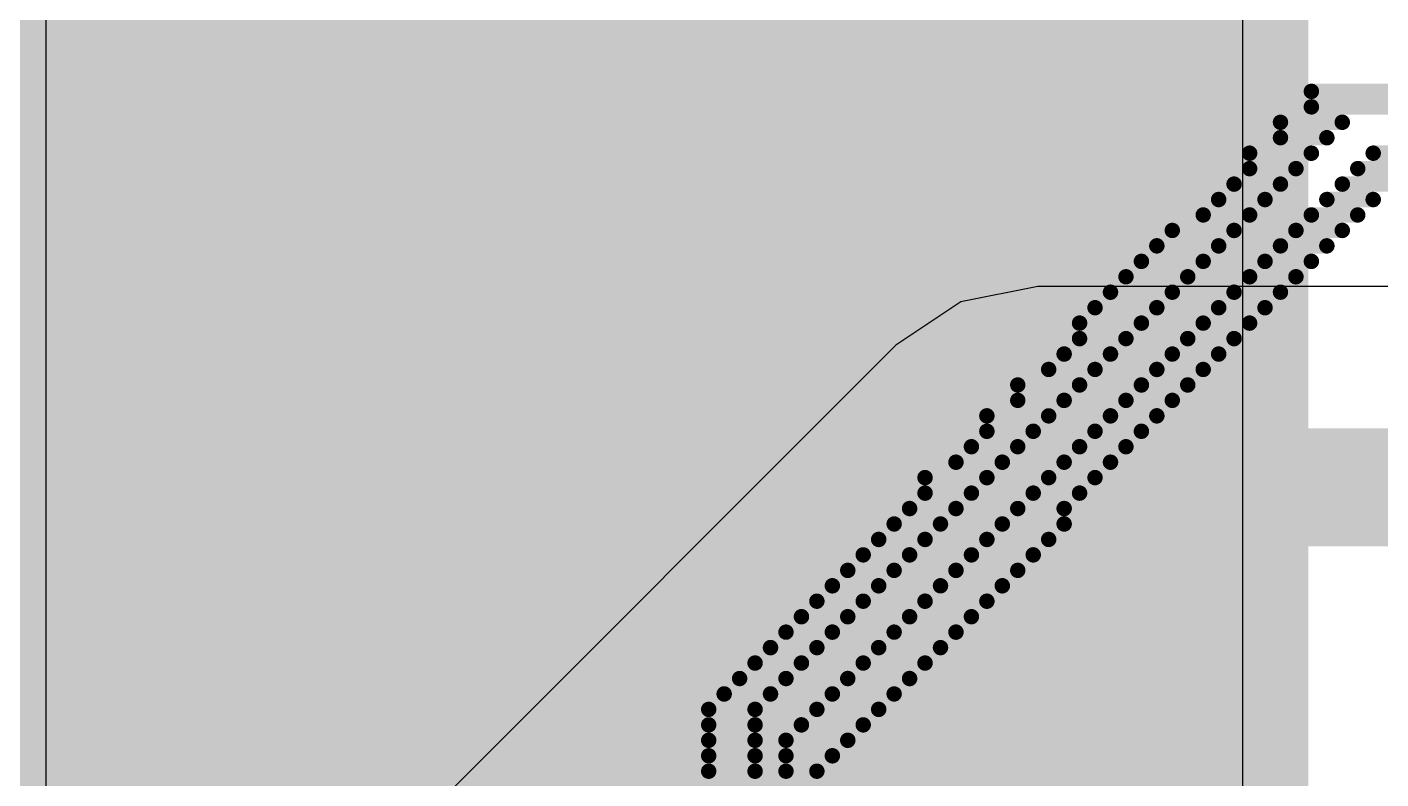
# Model space of a CAD drawing. Header units: inches. Extents: x -8 to 386, y -12 to 64.
# Drawn here: x 10.405 to 12.152, y 5.059 to 6.03 of the extents above; entities that cross this region are included whole.
import ezdxf

# ---------------------------------------------------------------- set-up
doc = ezdxf.new("R2010")
doc.units = ezdxf.units.IN
for name, color, linetype in [('Board_outline', 216, 'Continuous'), ('Bottom Layer', 5, 'Continuous'), ('Bottom Overlay', 54, 'Continuous'), ('Top Layer', 1, 'Continuous'), ('Top Paste', 8, 'Continuous'), ('Top Solder', 216, 'Continuous')]:
    doc.layers.add(name, color=color, linetype=linetype)

msp = doc.modelspace()

# ---------------------------------------------------------------- hatches: boundary and pattern name
at = {"layer": 'Top Layer'}
msp.add_hatch(color=1, dxfattribs=at).paths.add_polyline_path([(11.957, 4.4768), (4.807, 4.4768), (4.807, 11.6268), (11.957, 11.6268)])
at = {"layer": 'Top Paste'}
msp.add_hatch(color=8, dxfattribs=at).paths.add_polyline_path([(11.957, 4.4768), (4.807, 4.4768), (4.807, 11.6268), (11.957, 11.6268)])
at = {"layer": 'Top Solder'}
msp.add_hatch(color=216, dxfattribs=at).paths.add_polyline_path([(12.0586, 4.3752), (4.7054, 4.3752), (4.7054, 11.7284), (12.0586, 11.7284)])

# ---------------------------------------------------------------- linework, layer by layer
at = {"layer": 'Board_outline'}
msp.add_lwpolyline([(37.5368, 13.3604, 0.254, 0.254, 1), (-7.4632, 13.3604, 0.254, 0.254, 1)], format="xyseb", close=True, dxfattribs=at)
at = {"layer": 'Bottom Layer'}
for p, q in [((10.4299, 4.0215), (10.4299, 11.7015)), ((11.7096, 5.6948), (11.6105, 5.6751)), ((13.6111, 5.6948), (11.7096, 5.6948)), ((11.6105, 5.6751), (11.5265, 5.619)), ((11.5265, 5.619), (10.8659, 4.9583))]:
    msp.add_line(p, q, dxfattribs=at)
for points in [[(11.049, 4.7752, 0.1524, 0.1524, 0), (11.7096, 5.4358, 0.1524, 0.1524, 0)], [(11.7096, 5.4358, 0.1524, 0.1524, 0), (14.021, 5.4358, 0.1524, 0.1524, 0)]]:
    msp.add_lwpolyline(points, format="xyseb", dxfattribs=at)
msp.add_lwpolyline([(11.6715, 5.4358, 0.0762, 0.0762, 1), (11.7477, 5.4358, 0.0762, 0.0762, 1)], format="xyseb", close=True, dxfattribs=at)
msp.add_lwpolyline([(11.6715, 5.4358, 0.0762, 0.0762, 1), (11.7477, 5.4358, 0.0762, 0.0762, 1)], format="xyseb", close=True, dxfattribs=at)
at = {"layer": 'Bottom Overlay'}
for points in [[(12.0626, 5.9467, 0.0199, 0.0199, 0), (12.9998, 5.9467, 0.0199, 0.0199, 0)], [(12.0626, 5.9267, 0.0199, 0.0199, 0), (13.0198, 5.9267, 0.0199, 0.0199, 0)], [(12.0227, 5.9068, 0.0199, 0.0199, 0), (12.1025, 5.9068, 0.0199, 0.0199, 0)], [(12.0227, 5.8869, 0.0199, 0.0199, 0), (12.0826, 5.8869, 0.0199, 0.0199, 0)], [(11.9829, 5.8669, 0.0199, 0.0199, 0), (12.0626, 5.8669, 0.0199, 0.0199, 0)], [(12.1424, 5.8669, 0.0199, 0.0199, 0), (12.94, 5.8669, 0.0199, 0.0199, 0)], [(11.9829, 5.847, 0.0199, 0.0199, 0), (12.0427, 5.847, 0.0199, 0.0199, 0)], [(12.1224, 5.847, 0.0199, 0.0199, 0), (12.9599, 5.847, 0.0199, 0.0199, 0)], [(11.9629, 5.827, 0.0199, 0.0199, 0), (12.0227, 5.827, 0.0199, 0.0199, 0)], [(12.1025, 5.827, 0.0199, 0.0199, 0), (12.1623, 5.827, 0.0199, 0.0199, 0)], [(11.943, 5.8071, 0.0199, 0.0199, 0), (12.0028, 5.8071, 0.0199, 0.0199, 0)], [(12.0826, 5.8071, 0.0199, 0.0199, 0), (12.1424, 5.8071, 0.0199, 0.0199, 0)], [(11.923, 5.7872, 0.0199, 0.0199, 0), (11.9829, 5.7872, 0.0199, 0.0199, 0)], [(12.0626, 5.7872, 0.0199, 0.0199, 0), (12.1224, 5.7872, 0.0199, 0.0199, 0)], [(11.8832, 5.7672, 0.0199, 0.0199, 0), (11.9629, 5.7672, 0.0199, 0.0199, 0)], [(12.0427, 5.7672, 0.0199, 0.0199, 0), (12.1025, 5.7672, 0.0199, 0.0199, 0)], [(11.8632, 5.7473, 0.0199, 0.0199, 0), (11.943, 5.7473, 0.0199, 0.0199, 0)], [(12.0227, 5.7473, 0.0199, 0.0199, 0), (12.0826, 5.7473, 0.0199, 0.0199, 0)], [(11.8433, 5.7273, 0.0199, 0.0199, 0), (11.923, 5.7273, 0.0199, 0.0199, 0)], [(12.0028, 5.7273, 0.0199, 0.0199, 0), (12.0626, 5.7273, 0.0199, 0.0199, 0)], [(11.8233, 5.7074, 0.0199, 0.0199, 0), (11.9031, 5.7074, 0.0199, 0.0199, 0)], [(11.9829, 5.7074, 0.0199, 0.0199, 0), (12.0427, 5.7074, 0.0199, 0.0199, 0)], [(11.8034, 5.6875, 0.0199, 0.0199, 0), (11.8832, 5.6875, 0.0199, 0.0199, 0)], [(11.9629, 5.6875, 0.0199, 0.0199, 0), (12.0227, 5.6875, 0.0199, 0.0199, 0)], [(11.7835, 5.6675, 0.0199, 0.0199, 0), (11.8632, 5.6675, 0.0199, 0.0199, 0)], [(11.943, 5.6675, 0.0199, 0.0199, 0), (12.0028, 5.6675, 0.0199, 0.0199, 0)], [(11.7635, 5.6476, 0.0199, 0.0199, 0), (11.8433, 5.6476, 0.0199, 0.0199, 0)], [(11.923, 5.6476, 0.0199, 0.0199, 0), (11.9829, 5.6476, 0.0199, 0.0199, 0)], [(11.7635, 5.6276, 0.0199, 0.0199, 0), (11.8233, 5.6276, 0.0199, 0.0199, 0)], [(11.9031, 5.6276, 0.0199, 0.0199, 0), (11.9629, 5.6276, 0.0199, 0.0199, 0)], [(11.7436, 5.6077, 0.0199, 0.0199, 0), (11.8034, 5.6077, 0.0199, 0.0199, 0)], [(11.8832, 5.6077, 0.0199, 0.0199, 0), (11.943, 5.6077, 0.0199, 0.0199, 0)], [(11.7236, 5.5878, 0.0199, 0.0199, 0), (11.7835, 5.5878, 0.0199, 0.0199, 0)], [(11.8632, 5.5878, 0.0199, 0.0199, 0), (11.923, 5.5878, 0.0199, 0.0199, 0)], [(11.6838, 5.5678, 0.0199, 0.0199, 0), (11.7635, 5.5678, 0.0199, 0.0199, 0)], [(11.8433, 5.5678, 0.0199, 0.0199, 0), (11.9031, 5.5678, 0.0199, 0.0199, 0)], [(11.6838, 5.5479, 0.0199, 0.0199, 0), (11.7436, 5.5479, 0.0199, 0.0199, 0)], [(11.8233, 5.5479, 0.0199, 0.0199, 0), (11.8832, 5.5479, 0.0199, 0.0199, 0)], [(11.6439, 5.5279, 0.0199, 0.0199, 0), (11.7236, 5.5279, 0.0199, 0.0199, 0)], [(11.8034, 5.5279, 0.0199, 0.0199, 0), (11.8632, 5.5279, 0.0199, 0.0199, 0)], [(11.6439, 5.508, 0.0199, 0.0199, 0), (11.7037, 5.508, 0.0199, 0.0199, 0)], [(11.7835, 5.508, 0.0199, 0.0199, 0), (11.8433, 5.508, 0.0199, 0.0199, 0)], [(11.6239, 5.4881, 0.0199, 0.0199, 0), (11.6838, 5.4881, 0.0199, 0.0199, 0)], [(11.7635, 5.4881, 0.0199, 0.0199, 0), (11.8233, 5.4881, 0.0199, 0.0199, 0)], [(11.604, 5.4681, 0.0199, 0.0199, 0), (11.6638, 5.4681, 0.0199, 0.0199, 0)], [(11.7436, 5.4681, 0.0199, 0.0199, 0), (11.8034, 5.4681, 0.0199, 0.0199, 0)], [(11.5641, 5.4482, 0.0199, 0.0199, 0), (11.6439, 5.4482, 0.0199, 0.0199, 0)], [(11.7236, 5.4482, 0.0199, 0.0199, 0), (11.7835, 5.4482, 0.0199, 0.0199, 0)], [(11.5641, 5.4282, 0.0199, 0.0199, 0), (11.6239, 5.4282, 0.0199, 0.0199, 0)], [(11.7037, 5.4282, 0.0199, 0.0199, 0), (11.7635, 5.4282, 0.0199, 0.0199, 0)], [(11.5442, 5.4083, 0.0199, 0.0199, 0), (11.604, 5.4083, 0.0199, 0.0199, 0)], [(11.6838, 5.4083, 0.0199, 0.0199, 0), (11.7436, 5.4083, 0.0199, 0.0199, 0)], [(11.5242, 5.3884, 0.0199, 0.0199, 0), (11.5841, 5.3884, 0.0199, 0.0199, 0)], [(11.6638, 5.3884, 0.0199, 0.0199, 0), (11.7436, 5.3884, 0.0199, 0.0199, 0)], [(11.5043, 5.3684, 0.0199, 0.0199, 0), (11.5641, 5.3684, 0.0199, 0.0199, 0)], [(11.6439, 5.3684, 0.0199, 0.0199, 0), (11.7236, 5.3684, 0.0199, 0.0199, 0)], [(11.4844, 5.3485, 0.0199, 0.0199, 0), (11.5442, 5.3485, 0.0199, 0.0199, 0)], [(11.6239, 5.3485, 0.0199, 0.0199, 0), (11.7037, 5.3485, 0.0199, 0.0199, 0)], [(11.4644, 5.3285, 0.0199, 0.0199, 0), (11.5242, 5.3285, 0.0199, 0.0199, 0)], [(11.604, 5.3285, 0.0199, 0.0199, 0), (11.6838, 5.3285, 0.0199, 0.0199, 0)], [(11.4445, 5.3086, 0.0199, 0.0199, 0), (11.5043, 5.3086, 0.0199, 0.0199, 0)], [(11.5841, 5.3086, 0.0199, 0.0199, 0), (11.6638, 5.3086, 0.0199, 0.0199, 0)], [(11.4245, 5.2887, 0.0199, 0.0199, 0), (11.4844, 5.2887, 0.0199, 0.0199, 0)], [(11.5641, 5.2887, 0.0199, 0.0199, 0), (11.6439, 5.2887, 0.0199, 0.0199, 0)], [(11.4046, 5.2687, 0.0199, 0.0199, 0), (11.4644, 5.2687, 0.0199, 0.0199, 0)], [(11.5442, 5.2687, 0.0199, 0.0199, 0), (11.6239, 5.2687, 0.0199, 0.0199, 0)], [(11.3847, 5.2488, 0.0199, 0.0199, 0), (11.4445, 5.2488, 0.0199, 0.0199, 0)], [(11.5242, 5.2488, 0.0199, 0.0199, 0), (11.604, 5.2488, 0.0199, 0.0199, 0)], [(11.3647, 5.2288, 0.0199, 0.0199, 0), (11.4245, 5.2288, 0.0199, 0.0199, 0)], [(11.5043, 5.2288, 0.0199, 0.0199, 0), (11.5841, 5.2288, 0.0199, 0.0199, 0)], [(11.3448, 5.2089, 0.0199, 0.0199, 0), (11.4046, 5.2089, 0.0199, 0.0199, 0)], [(11.4844, 5.2089, 0.0199, 0.0199, 0), (11.5641, 5.2089, 0.0199, 0.0199, 0)], [(11.3248, 5.1889, 0.0199, 0.0199, 0), (11.3847, 5.1889, 0.0199, 0.0199, 0)], [(11.4644, 5.1889, 0.0199, 0.0199, 0), (11.5442, 5.1889, 0.0199, 0.0199, 0)], [(11.3049, 5.169, 0.0199, 0.0199, 0), (11.3647, 5.169, 0.0199, 0.0199, 0)], [(11.4445, 5.169, 0.0199, 0.0199, 0), (11.5242, 5.169, 0.0199, 0.0199, 0)], [(11.285, 5.1491, 0.0199, 0.0199, 0), (11.3448, 5.1491, 0.0199, 0.0199, 0)], [(11.4245, 5.1491, 0.0199, 0.0199, 0), (11.5043, 5.1491, 0.0199, 0.0199, 0)], [(11.285, 5.1291, 0.0199, 0.0199, 0), (11.3448, 5.1291, 0.0199, 0.0199, 0)], [(11.4046, 5.1291, 0.0199, 0.0199, 0), (11.4844, 5.1291, 0.0199, 0.0199, 0)], [(11.285, 5.1092, 0.0199, 0.0199, 0), (11.3448, 5.1092, 0.0199, 0.0199, 0)], [(11.3847, 5.1092, 0.0199, 0.0199, 0), (11.4644, 5.1092, 0.0199, 0.0199, 0)], [(11.285, 5.0892, 0.0199, 0.0199, 0), (11.3448, 5.0892, 0.0199, 0.0199, 0)], [(11.3847, 5.0892, 0.0199, 0.0199, 0), (11.4445, 5.0892, 0.0199, 0.0199, 0)], [(11.285, 5.0693, 0.0199, 0.0199, 0), (11.3448, 5.0693, 0.0199, 0.0199, 0)], [(11.3847, 5.0693, 0.0199, 0.0199, 0), (11.4245, 5.0693, 0.0199, 0.0199, 0)]]:
    msp.add_lwpolyline(points, format="xyseb", dxfattribs=at)
for points in [[(12.0576, 5.9467, 0.00997, 0.00997, 1), (12.0676, 5.9467, 0.00997, 0.00997, 1)], [(12.0576, 5.9267, 0.00997, 0.00997, 1), (12.0676, 5.9267, 0.00997, 0.00997, 1)], [(12.0178, 5.9068, 0.00997, 0.00997, 1), (12.0277, 5.9068, 0.00997, 0.00997, 1)], [(12.0975, 5.9068, 0.00997, 0.00997, 1), (12.1075, 5.9068, 0.00997, 0.00997, 1)], [(12.0178, 5.8869, 0.00997, 0.00997, 1), (12.0277, 5.8869, 0.00997, 0.00997, 1)], [(12.0776, 5.8869, 0.00997, 0.00997, 1), (12.0876, 5.8869, 0.00997, 0.00997, 1)], [(11.9779, 5.8669, 0.00997, 0.00997, 1), (11.9879, 5.8669, 0.00997, 0.00997, 1)], [(12.0576, 5.8669, 0.00997, 0.00997, 1), (12.0676, 5.8669, 0.00997, 0.00997, 1)], [(12.1374, 5.8669, 0.00997, 0.00997, 1), (12.1474, 5.8669, 0.00997, 0.00997, 1)], [(11.9779, 5.847, 0.00997, 0.00997, 1), (11.9879, 5.847, 0.00997, 0.00997, 1)], [(12.0377, 5.847, 0.00997, 0.00997, 1), (12.0477, 5.847, 0.00997, 0.00997, 1)], [(12.1175, 5.847, 0.00997, 0.00997, 1), (12.1274, 5.847, 0.00997, 0.00997, 1)], [(11.9579, 5.827, 0.00997, 0.00997, 1), (11.9679, 5.827, 0.00997, 0.00997, 1)], [(12.0178, 5.827, 0.00997, 0.00997, 1), (12.0277, 5.827, 0.00997, 0.00997, 1)], [(12.0975, 5.827, 0.00997, 0.00997, 1), (12.1075, 5.827, 0.00997, 0.00997, 1)], [(11.938, 5.8071, 0.00997, 0.00997, 1), (11.948, 5.8071, 0.00997, 0.00997, 1)], [(11.9978, 5.8071, 0.00997, 0.00997, 1), (12.0078, 5.8071, 0.00997, 0.00997, 1)], [(12.0776, 5.8071, 0.00997, 0.00997, 1), (12.0876, 5.8071, 0.00997, 0.00997, 1)], [(12.1374, 5.8071, 0.00997, 0.00997, 1), (12.1474, 5.8071, 0.00997, 0.00997, 1)], [(11.9181, 5.7872, 0.00997, 0.00997, 1), (11.928, 5.7872, 0.00997, 0.00997, 1)], [(11.9779, 5.7872, 0.00997, 0.00997, 1), (11.9879, 5.7872, 0.00997, 0.00997, 1)], [(12.0576, 5.7872, 0.00997, 0.00997, 1), (12.0676, 5.7872, 0.00997, 0.00997, 1)], [(12.1175, 5.7872, 0.00997, 0.00997, 1), (12.1274, 5.7872, 0.00997, 0.00997, 1)], [(11.8782, 5.7672, 0.00997, 0.00997, 1), (11.8881, 5.7672, 0.00997, 0.00997, 1)], [(11.9579, 5.7672, 0.00997, 0.00997, 1), (11.9679, 5.7672, 0.00997, 0.00997, 1)], [(12.0377, 5.7672, 0.00997, 0.00997, 1), (12.0477, 5.7672, 0.00997, 0.00997, 1)], [(12.0975, 5.7672, 0.00997, 0.00997, 1), (12.1075, 5.7672, 0.00997, 0.00997, 1)], [(11.8582, 5.7473, 0.00997, 0.00997, 1), (11.8682, 5.7473, 0.00997, 0.00997, 1)], [(11.938, 5.7473, 0.00997, 0.00997, 1), (11.948, 5.7473, 0.00997, 0.00997, 1)], [(12.0178, 5.7473, 0.00997, 0.00997, 1), (12.0277, 5.7473, 0.00997, 0.00997, 1)], [(12.0776, 5.7473, 0.00997, 0.00997, 1), (12.0876, 5.7473, 0.00997, 0.00997, 1)], [(11.8383, 5.7273, 0.00997, 0.00997, 1), (11.8483, 5.7273, 0.00997, 0.00997, 1)], [(11.9181, 5.7273, 0.00997, 0.00997, 1), (11.928, 5.7273, 0.00997, 0.00997, 1)], [(11.9978, 5.7273, 0.00997, 0.00997, 1), (12.0078, 5.7273, 0.00997, 0.00997, 1)], [(12.0576, 5.7273, 0.00997, 0.00997, 1), (12.0676, 5.7273, 0.00997, 0.00997, 1)], [(11.8184, 5.7074, 0.00997, 0.00997, 1), (11.8283, 5.7074, 0.00997, 0.00997, 1)], [(11.8981, 5.7074, 0.00997, 0.00997, 1), (11.9081, 5.7074, 0.00997, 0.00997, 1)], [(11.9779, 5.7074, 0.00997, 0.00997, 1), (11.9879, 5.7074, 0.00997, 0.00997, 1)], [(12.0377, 5.7074, 0.00997, 0.00997, 1), (12.0477, 5.7074, 0.00997, 0.00997, 1)], [(11.7984, 5.6875, 0.00997, 0.00997, 1), (11.8084, 5.6875, 0.00997, 0.00997, 1)], [(11.8782, 5.6875, 0.00997, 0.00997, 1), (11.8881, 5.6875, 0.00997, 0.00997, 1)], [(11.9579, 5.6875, 0.00997, 0.00997, 1), (11.9679, 5.6875, 0.00997, 0.00997, 1)], [(12.0178, 5.6875, 0.00997, 0.00997, 1), (12.0277, 5.6875, 0.00997, 0.00997, 1)], [(11.7785, 5.6675, 0.00997, 0.00997, 1), (11.7884, 5.6675, 0.00997, 0.00997, 1)], [(11.8582, 5.6675, 0.00997, 0.00997, 1), (11.8682, 5.6675, 0.00997, 0.00997, 1)], [(11.938, 5.6675, 0.00997, 0.00997, 1), (11.948, 5.6675, 0.00997, 0.00997, 1)], [(11.9978, 5.6675, 0.00997, 0.00997, 1), (12.0078, 5.6675, 0.00997, 0.00997, 1)], [(11.7585, 5.6476, 0.00997, 0.00997, 1), (11.7685, 5.6476, 0.00997, 0.00997, 1)], [(11.8383, 5.6476, 0.00997, 0.00997, 1), (11.8483, 5.6476, 0.00997, 0.00997, 1)], [(11.9181, 5.6476, 0.00997, 0.00997, 1), (11.928, 5.6476, 0.00997, 0.00997, 1)], [(11.9779, 5.6476, 0.00997, 0.00997, 1), (11.9879, 5.6476, 0.00997, 0.00997, 1)], [(11.7585, 5.6276, 0.00997, 0.00997, 1), (11.7685, 5.6276, 0.00997, 0.00997, 1)], [(11.8184, 5.6276, 0.00997, 0.00997, 1), (11.8283, 5.6276, 0.00997, 0.00997, 1)], [(11.8981, 5.6276, 0.00997, 0.00997, 1), (11.9081, 5.6276, 0.00997, 0.00997, 1)], [(11.9579, 5.6276, 0.00997, 0.00997, 1), (11.9679, 5.6276, 0.00997, 0.00997, 1)], [(11.7386, 5.6077, 0.00997, 0.00997, 1), (11.7486, 5.6077, 0.00997, 0.00997, 1)], [(11.7984, 5.6077, 0.00997, 0.00997, 1), (11.8084, 5.6077, 0.00997, 0.00997, 1)], [(11.8782, 5.6077, 0.00997, 0.00997, 1), (11.8881, 5.6077, 0.00997, 0.00997, 1)], [(11.938, 5.6077, 0.00997, 0.00997, 1), (11.948, 5.6077, 0.00997, 0.00997, 1)], [(11.7187, 5.5878, 0.00997, 0.00997, 1), (11.7286, 5.5878, 0.00997, 0.00997, 1)], [(11.7785, 5.5878, 0.00997, 0.00997, 1), (11.7884, 5.5878, 0.00997, 0.00997, 1)], [(11.8582, 5.5878, 0.00997, 0.00997, 1), (11.8682, 5.5878, 0.00997, 0.00997, 1)], [(11.9181, 5.5878, 0.00997, 0.00997, 1), (11.928, 5.5878, 0.00997, 0.00997, 1)], [(11.6788, 5.5678, 0.00997, 0.00997, 1), (11.6887, 5.5678, 0.00997, 0.00997, 1)], [(11.7585, 5.5678, 0.00997, 0.00997, 1), (11.7685, 5.5678, 0.00997, 0.00997, 1)], [(11.8383, 5.5678, 0.00997, 0.00997, 1), (11.8483, 5.5678, 0.00997, 0.00997, 1)], [(11.8981, 5.5678, 0.00997, 0.00997, 1), (11.9081, 5.5678, 0.00997, 0.00997, 1)], [(11.6788, 5.5479, 0.00997, 0.00997, 1), (11.6887, 5.5479, 0.00997, 0.00997, 1)], [(11.7386, 5.5479, 0.00997, 0.00997, 1), (11.7486, 5.5479, 0.00997, 0.00997, 1)], [(11.8184, 5.5479, 0.00997, 0.00997, 1), (11.8283, 5.5479, 0.00997, 0.00997, 1)], [(11.8782, 5.5479, 0.00997, 0.00997, 1), (11.8881, 5.5479, 0.00997, 0.00997, 1)], [(11.6389, 5.5279, 0.00997, 0.00997, 1), (11.6489, 5.5279, 0.00997, 0.00997, 1)], [(11.7187, 5.5279, 0.00997, 0.00997, 1), (11.7286, 5.5279, 0.00997, 0.00997, 1)], [(11.7984, 5.5279, 0.00997, 0.00997, 1), (11.8084, 5.5279, 0.00997, 0.00997, 1)], [(11.8582, 5.5279, 0.00997, 0.00997, 1), (11.8682, 5.5279, 0.00997, 0.00997, 1)], [(11.6389, 5.508, 0.00997, 0.00997, 1), (11.6489, 5.508, 0.00997, 0.00997, 1)], [(11.6987, 5.508, 0.00997, 0.00997, 1), (11.7087, 5.508, 0.00997, 0.00997, 1)], [(11.7785, 5.508, 0.00997, 0.00997, 1), (11.7884, 5.508, 0.00997, 0.00997, 1)], [(11.8383, 5.508, 0.00997, 0.00997, 1), (11.8483, 5.508, 0.00997, 0.00997, 1)], [(11.619, 5.4881, 0.00997, 0.00997, 1), (11.6289, 5.4881, 0.00997, 0.00997, 1)], [(11.6788, 5.4881, 0.00997, 0.00997, 1), (11.6887, 5.4881, 0.00997, 0.00997, 1)], [(11.7585, 5.4881, 0.00997, 0.00997, 1), (11.7685, 5.4881, 0.00997, 0.00997, 1)], [(11.8184, 5.4881, 0.00997, 0.00997, 1), (11.8283, 5.4881, 0.00997, 0.00997, 1)], [(11.599, 5.4681, 0.00997, 0.00997, 1), (11.609, 5.4681, 0.00997, 0.00997, 1)], [(11.6588, 5.4681, 0.00997, 0.00997, 1), (11.6688, 5.4681, 0.00997, 0.00997, 1)], [(11.7386, 5.4681, 0.00997, 0.00997, 1), (11.7486, 5.4681, 0.00997, 0.00997, 1)], [(11.7984, 5.4681, 0.00997, 0.00997, 1), (11.8084, 5.4681, 0.00997, 0.00997, 1)], [(11.5591, 5.4482, 0.00997, 0.00997, 1), (11.5691, 5.4482, 0.00997, 0.00997, 1)], [(11.6389, 5.4482, 0.00997, 0.00997, 1), (11.6489, 5.4482, 0.00997, 0.00997, 1)], [(11.7187, 5.4482, 0.00997, 0.00997, 1), (11.7286, 5.4482, 0.00997, 0.00997, 1)], [(11.7785, 5.4482, 0.00997, 0.00997, 1), (11.7884, 5.4482, 0.00997, 0.00997, 1)], [(11.5591, 5.4282, 0.00997, 0.00997, 1), (11.5691, 5.4282, 0.00997, 0.00997, 1)], [(11.619, 5.4282, 0.00997, 0.00997, 1), (11.6289, 5.4282, 0.00997, 0.00997, 1)], [(11.6987, 5.4282, 0.00997, 0.00997, 1), (11.7087, 5.4282, 0.00997, 0.00997, 1)], [(11.7585, 5.4282, 0.00997, 0.00997, 1), (11.7685, 5.4282, 0.00997, 0.00997, 1)], [(11.5392, 5.4083, 0.00997, 0.00997, 1), (11.5492, 5.4083, 0.00997, 0.00997, 1)], [(11.599, 5.4083, 0.00997, 0.00997, 1), (11.609, 5.4083, 0.00997, 0.00997, 1)], [(11.6788, 5.4083, 0.00997, 0.00997, 1), (11.6887, 5.4083, 0.00997, 0.00997, 1)], [(11.7386, 5.4083, 0.00997, 0.00997, 1), (11.7486, 5.4083, 0.00997, 0.00997, 1)], [(11.5193, 5.3884, 0.00997, 0.00997, 1), (11.5292, 5.3884, 0.00997, 0.00997, 1)], [(11.5791, 5.3884, 0.00997, 0.00997, 1), (11.589, 5.3884, 0.00997, 0.00997, 1)], [(11.6588, 5.3884, 0.00997, 0.00997, 1), (11.6688, 5.3884, 0.00997, 0.00997, 1)], [(11.7386, 5.3884, 0.00997, 0.00997, 1), (11.7486, 5.3884, 0.00997, 0.00997, 1)], [(11.4993, 5.3684, 0.00997, 0.00997, 1), (11.5093, 5.3684, 0.00997, 0.00997, 1)], [(11.5591, 5.3684, 0.00997, 0.00997, 1), (11.5691, 5.3684, 0.00997, 0.00997, 1)], [(11.6389, 5.3684, 0.00997, 0.00997, 1), (11.6489, 5.3684, 0.00997, 0.00997, 1)], [(11.7187, 5.3684, 0.00997, 0.00997, 1), (11.7286, 5.3684, 0.00997, 0.00997, 1)], [(11.4794, 5.3485, 0.00997, 0.00997, 1), (11.4893, 5.3485, 0.00997, 0.00997, 1)], [(11.5392, 5.3485, 0.00997, 0.00997, 1), (11.5492, 5.3485, 0.00997, 0.00997, 1)], [(11.619, 5.3485, 0.00997, 0.00997, 1), (11.6289, 5.3485, 0.00997, 0.00997, 1)], [(11.6987, 5.3485, 0.00997, 0.00997, 1), (11.7087, 5.3485, 0.00997, 0.00997, 1)], [(11.4594, 5.3285, 0.00997, 0.00997, 1), (11.4694, 5.3285, 0.00997, 0.00997, 1)], [(11.5193, 5.3285, 0.00997, 0.00997, 1), (11.5292, 5.3285, 0.00997, 0.00997, 1)], [(11.599, 5.3285, 0.00997, 0.00997, 1), (11.609, 5.3285, 0.00997, 0.00997, 1)], [(11.6788, 5.3285, 0.00997, 0.00997, 1), (11.6887, 5.3285, 0.00997, 0.00997, 1)], [(11.4395, 5.3086, 0.00997, 0.00997, 1), (11.4495, 5.3086, 0.00997, 0.00997, 1)], [(11.4993, 5.3086, 0.00997, 0.00997, 1), (11.5093, 5.3086, 0.00997, 0.00997, 1)], [(11.5791, 5.3086, 0.00997, 0.00997, 1), (11.589, 5.3086, 0.00997, 0.00997, 1)], [(11.6588, 5.3086, 0.00997, 0.00997, 1), (11.6688, 5.3086, 0.00997, 0.00997, 1)], [(11.4196, 5.2887, 0.00997, 0.00997, 1), (11.4295, 5.2887, 0.00997, 0.00997, 1)], [(11.4794, 5.2887, 0.00997, 0.00997, 1), (11.4893, 5.2887, 0.00997, 0.00997, 1)], [(11.5591, 5.2887, 0.00997, 0.00997, 1), (11.5691, 5.2887, 0.00997, 0.00997, 1)], [(11.6389, 5.2887, 0.00997, 0.00997, 1), (11.6489, 5.2887, 0.00997, 0.00997, 1)], [(11.3996, 5.2687, 0.00997, 0.00997, 1), (11.4096, 5.2687, 0.00997, 0.00997, 1)], [(11.4594, 5.2687, 0.00997, 0.00997, 1), (11.4694, 5.2687, 0.00997, 0.00997, 1)], [(11.5392, 5.2687, 0.00997, 0.00997, 1), (11.5492, 5.2687, 0.00997, 0.00997, 1)], [(11.619, 5.2687, 0.00997, 0.00997, 1), (11.6289, 5.2687, 0.00997, 0.00997, 1)], [(11.3797, 5.2488, 0.00997, 0.00997, 1), (11.3896, 5.2488, 0.00997, 0.00997, 1)], [(11.4395, 5.2488, 0.00997, 0.00997, 1), (11.4495, 5.2488, 0.00997, 0.00997, 1)], [(11.5193, 5.2488, 0.00997, 0.00997, 1), (11.5292, 5.2488, 0.00997, 0.00997, 1)], [(11.599, 5.2488, 0.00997, 0.00997, 1), (11.609, 5.2488, 0.00997, 0.00997, 1)], [(11.3597, 5.2288, 0.00997, 0.00997, 1), (11.3697, 5.2288, 0.00997, 0.00997, 1)], [(11.4196, 5.2288, 0.00997, 0.00997, 1), (11.4295, 5.2288, 0.00997, 0.00997, 1)], [(11.4993, 5.2288, 0.00997, 0.00997, 1), (11.5093, 5.2288, 0.00997, 0.00997, 1)], [(11.5791, 5.2288, 0.00997, 0.00997, 1), (11.589, 5.2288, 0.00997, 0.00997, 1)], [(11.3398, 5.2089, 0.00997, 0.00997, 1), (11.3498, 5.2089, 0.00997, 0.00997, 1)], [(11.3996, 5.2089, 0.00997, 0.00997, 1), (11.4096, 5.2089, 0.00997, 0.00997, 1)], [(11.4794, 5.2089, 0.00997, 0.00997, 1), (11.4893, 5.2089, 0.00997, 0.00997, 1)], [(11.5591, 5.2089, 0.00997, 0.00997, 1), (11.5691, 5.2089, 0.00997, 0.00997, 1)], [(11.3199, 5.1889, 0.00997, 0.00997, 1), (11.3298, 5.1889, 0.00997, 0.00997, 1)], [(11.3797, 5.1889, 0.00997, 0.00997, 1), (11.3896, 5.1889, 0.00997, 0.00997, 1)], [(11.4594, 5.1889, 0.00997, 0.00997, 1), (11.4694, 5.1889, 0.00997, 0.00997, 1)], [(11.5392, 5.1889, 0.00997, 0.00997, 1), (11.5492, 5.1889, 0.00997, 0.00997, 1)], [(11.2999, 5.169, 0.00997, 0.00997, 1), (11.3099, 5.169, 0.00997, 0.00997, 1)], [(11.3597, 5.169, 0.00997, 0.00997, 1), (11.3697, 5.169, 0.00997, 0.00997, 1)], [(11.4395, 5.169, 0.00997, 0.00997, 1), (11.4495, 5.169, 0.00997, 0.00997, 1)], [(11.5193, 5.169, 0.00997, 0.00997, 1), (11.5292, 5.169, 0.00997, 0.00997, 1)], [(11.28, 5.1491, 0.00997, 0.00997, 1), (11.2899, 5.1491, 0.00997, 0.00997, 1)], [(11.3398, 5.1491, 0.00997, 0.00997, 1), (11.3498, 5.1491, 0.00997, 0.00997, 1)], [(11.4196, 5.1491, 0.00997, 0.00997, 1), (11.4295, 5.1491, 0.00997, 0.00997, 1)], [(11.4993, 5.1491, 0.00997, 0.00997, 1), (11.5093, 5.1491, 0.00997, 0.00997, 1)], [(11.28, 5.1291, 0.00997, 0.00997, 1), (11.2899, 5.1291, 0.00997, 0.00997, 1)], [(11.3398, 5.1291, 0.00997, 0.00997, 1), (11.3498, 5.1291, 0.00997, 0.00997, 1)], [(11.3996, 5.1291, 0.00997, 0.00997, 1), (11.4096, 5.1291, 0.00997, 0.00997, 1)], [(11.4794, 5.1291, 0.00997, 0.00997, 1), (11.4893, 5.1291, 0.00997, 0.00997, 1)], [(11.28, 5.1092, 0.00997, 0.00997, 1), (11.2899, 5.1092, 0.00997, 0.00997, 1)], [(11.3398, 5.1092, 0.00997, 0.00997, 1), (11.3498, 5.1092, 0.00997, 0.00997, 1)], [(11.3797, 5.1092, 0.00997, 0.00997, 1), (11.3896, 5.1092, 0.00997, 0.00997, 1)], [(11.4594, 5.1092, 0.00997, 0.00997, 1), (11.4694, 5.1092, 0.00997, 0.00997, 1)], [(11.28, 5.0892, 0.00997, 0.00997, 1), (11.2899, 5.0892, 0.00997, 0.00997, 1)], [(11.3398, 5.0892, 0.00997, 0.00997, 1), (11.3498, 5.0892, 0.00997, 0.00997, 1)], [(11.3797, 5.0892, 0.00997, 0.00997, 1), (11.3896, 5.0892, 0.00997, 0.00997, 1)], [(11.4395, 5.0892, 0.00997, 0.00997, 1), (11.4495, 5.0892, 0.00997, 0.00997, 1)], [(11.28, 5.0693, 0.00997, 0.00997, 1), (11.2899, 5.0693, 0.00997, 0.00997, 1)], [(11.3398, 5.0693, 0.00997, 0.00997, 1), (11.3498, 5.0693, 0.00997, 0.00997, 1)], [(11.3797, 5.0693, 0.00997, 0.00997, 1), (11.3896, 5.0693, 0.00997, 0.00997, 1)], [(11.4196, 5.0693, 0.00997, 0.00997, 1), (11.4295, 5.0693, 0.00997, 0.00997, 1)]]:
    msp.add_lwpolyline(points, format="xyseb", close=True, dxfattribs=at)
at = {"layer": 'Top Layer'}
msp.add_line((11.9736, 10.1752), (11.9736, 4.6082), dxfattribs=at)

doc.saveas('drawing.dxf')
